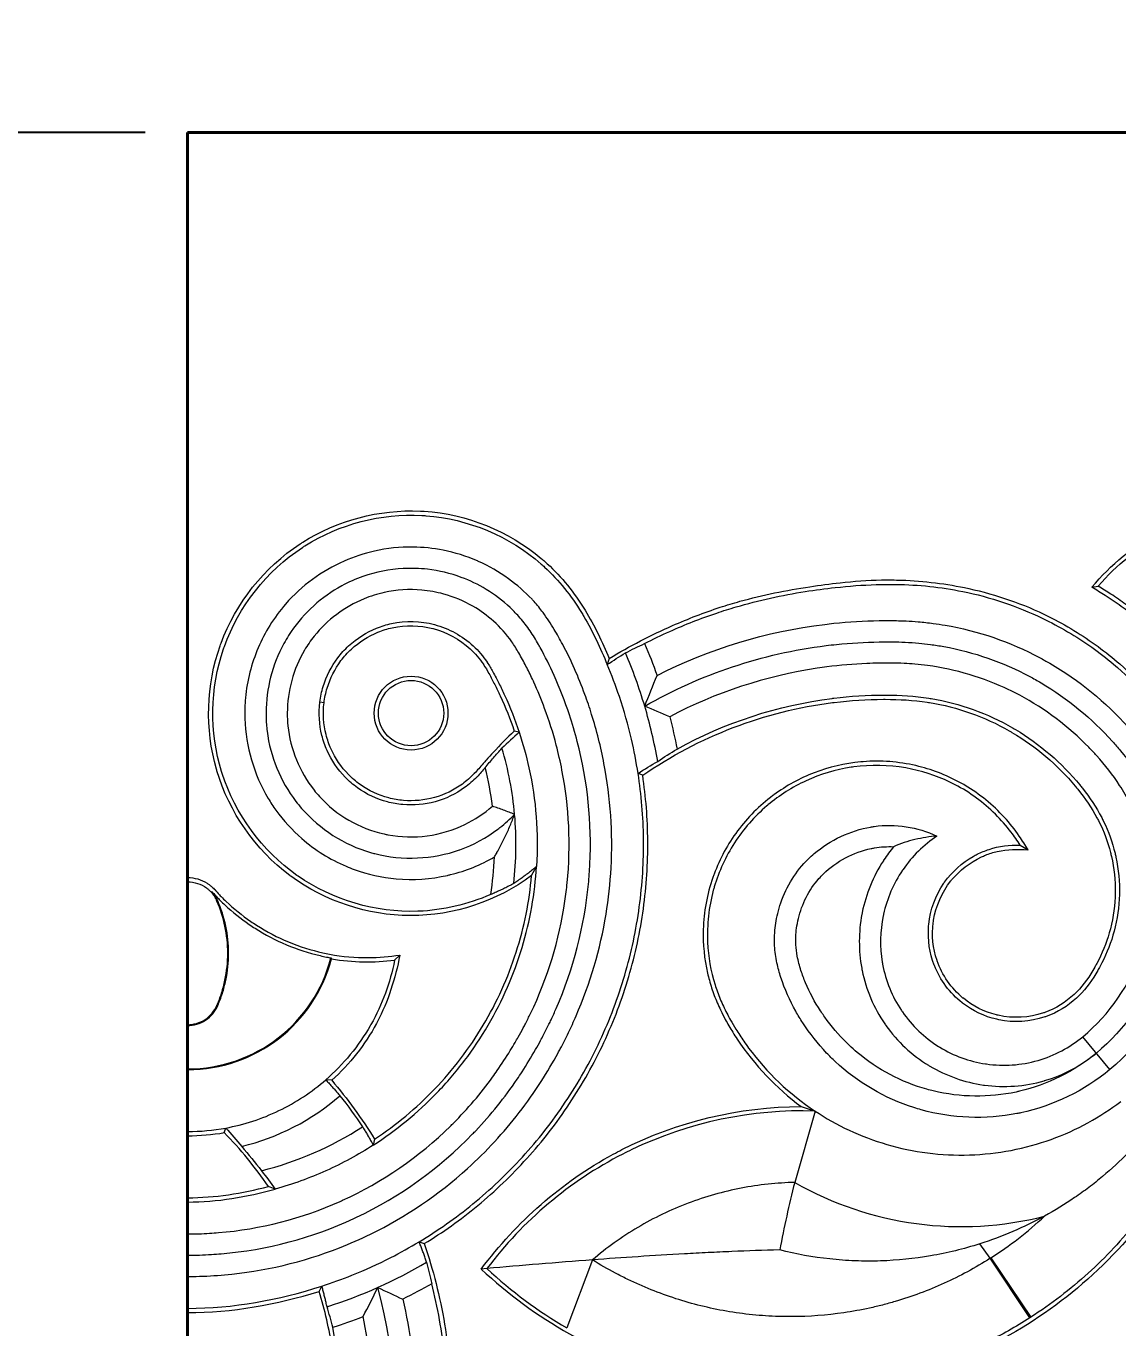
# Model space of a CAD drawing. Header units: millimetres. Extents: x 0 to 2376, y 0 to 1680.
# Drawn here: x 805 to 1061.8, y 888.9 to 1195 of the extents above; entities that cross this region are included whole.
import ezdxf

# ---------------------------------------------------------------- set-up
doc = ezdxf.new("R2010")
doc.units = ezdxf.units.MM
doc.layers.get('0').update_dxf_attribs({"lineweight": 35})
doc.layers.add('Архио', color=252, linetype='Continuous', lineweight=40)
doc.layers.add('Размеры', color=5, linetype='Continuous', lineweight=9)
doc.styles.add('Размер', font='arial.ttf', dxfattribs={"width": 0.8})
doc.dimstyles.new('M 1-1_h36_(M 1-8)', dxfattribs={"dimscale": 2, "dimtxt": 32, "dimasz": 25, "dimexe": 10, "dimexo": 5, "dimgap": 5, "dimtad": 1, "dimdec": 0, "dimtxsty": 'Размер', "dimblk": 'OBLIQUE', "dimcen": 2.5, "dimadec": 0, "dimazin": 0, "dimtfac": 1, "dimtdec": 0, "dimtmove": 0, "dimatfit": 3, "dimfxl": 0, "dimarcsym": 0})

# ---------------------------------------------------------------- blocks, each defined once
blk = doc.blocks.new('_Oblique')
at = {"color": 0, "linetype": 'ByBlock', "lineweight": -2}
blk.add_line((-0.5, -0.5), (0.5, 0.5), dxfattribs=at)
blk = doc.blocks.new('*D50')
at = {"layer": 'Defpoints', "color": 0, "transparency": 16777216}
for p in [(723, 1170), (843, 1170), (843, 630)]:
    blk.add_point(p, dxfattribs=at)
at = {"layer": 'Размеры', "color": 0, "lineweight": -2, "transparency": 16777216}
for p, q in [((833, 1170), (703, 1170)), ((723, 630), (723, 1170)), ((833, 630), (703, 630))]:
    blk.add_line(p, q, dxfattribs=at)
at = {"layer": 'Размеры', "color": 0, "lineweight": -2, "transparency": 16777216, "xscale": 50, "yscale": 50, "zscale": 50}
for p, rotation in [((723, 1170), 90), ((723, 630), 270)]:
    blk.add_blockref('_Oblique', p, dxfattribs=dict(at, rotation=rotation))
at = {"layer": 'Размеры', "color": 0, "transparency": 16777216, "insert": (680.32, 900), "char_height": 64, "attachment_point": 5, "rotation": 90, "style": 'Размер'}
blk.add_mtext('540', dxfattribs=at)

msp = doc.modelspace()

# ---------------------------------------------------------------- linework, layer by layer
at = {"layer": 'Архио'}
for q in [(843, 630), (1343, 1170)]:
    msp.add_line((843, 1170), q, dxfattribs=at)
at = {"layer": 'Размеры', "linetype": 'Continuous', "lineweight": 15}
for p, q in [((1055.63, 1063.05), (1057.15, 1063.3)), ((942.16, 1046.33), (941.69, 1044.87)), ((875.08, 1035.84), (874.1, 1036.03)), ((920.98, 1028.95), (919.83, 1029.24)), ((950.01, 1018.83), (948.93, 1019.3)), ((1038.78, 1002.43), (1040.63, 1001.35)), ((923.89, 995.25), (925.06, 997.43)), ((892.9, 976.56), (891.66, 975.38)), ((876.7, 975.91), (876.85, 975.68)), ((1059.9, 949.69), (1053.51, 957.38)), ((876.89, 947.14), (875.49, 947.24)), ((990.55, 939.9), (985.76, 923.12)), ((987.31, 940.95), (990.55, 939.9)), ((851.61, 934.83), (851.96, 935.91)), ((886.97, 933.29), (886.66, 931.89)), ((863.61, 921.56), (862, 922.16)), ((897.44, 909.15), (898.65, 908.72)), ((1031.73, 905.27), (1029.29, 908.67)), ((938.21, 904.9), (932.19, 888.9)), ((1041.02, 891.25), (1031.73, 905.27)), ((1031.92, 905.39), (1041.26, 891.41)), ((913.4, 902.87), (912.06, 902.75)), ((873.91, 897.49), (874.56, 898.74))]:
    msp.add_line(p, q, dxfattribs=at)
at = {"layer": 'Размеры', "linetype": 'Continuous', "lineweight": 15, "flags": 128}
msp.add_lwpolyline([(848.53, 991.38), (848.64, 991.4), (848.69, 991.4)], dxfattribs=at)
at = {"layer": 'Размеры', "linetype": 'Continuous', "lineweight": 15}
for radius in [8.68, 7.68]:
    msp.add_circle((895.55, 1033.46), radius, dxfattribs=at)
for centre, radius, start, end in [((841.12, 1002.59), 79.1, 5.1163, 16.6146), ((841.12, 1002.59), 79.1, 353.3308, 5.1163), ((843, 984.62), 34.81, 270, 345.5108), ((843, 984.62), 35.01, 270, 345.2081), ((843, 984.62), 54.53, 283.4742, 311.0628), ((841.12, 1002.59), 79.1, 284.0645, 302.9398), ((1024.92, 991.76), 79.03, 240.2971, 284.3737), ((841.12, 1002.59), 114.1, 287.6842, 300.6006), ((785.46, 870), 106.12, 321.322, 15.5421)]:
    msp.add_arc(centre, radius, start, end, dxfattribs=at)
for points, knots in [([(923.89, 995.25), (915.74, 989.19), (905.56, 985.82), (885.37, 985.87), (875.22, 989.23), (858.97, 1001.29), (852.71, 1010.27), (847.06, 1029.57), (847.38, 1040.26), (854.22, 1059.2), (861.15, 1067.9), (877.99, 1078.75), (888.36, 1081.48), (908.37, 1080.37), (918.83, 1076.18), (930.18, 1066.35), (933.63, 1062.19), (938.53, 1054.37), (940.48, 1050.2), (942.16, 1046.33)], [0, 0, 0, 0, 30.462071, 30.610751, 60.628004, 60.929797, 91.380498, 91.826632, 121.325184, 121.927821, 152.281887, 153.025755, 182.08394, 182.986533, 213.155225, 214.197282, 228.086748, 229.20777, 241.863769, 241.863769, 241.863769, 241.863769]), ([(1055.63, 1063.05), (1060.07, 1068.33), (1065.65, 1073.02), (1078.42, 1079.35), (1093.05, 1082.59), (1107.52, 1079.33), (1117.51, 1074.43), (1122.41, 1071.2), (1127.43, 1066.5), (1129.5, 1064.08), (1130.37, 1063.05)], [0, 0, 0, 0, 20.695846, 21.434759, 42.869519, 64.304278, 65.043192, 76.226659, 81.710813, 85.739038, 85.739038, 85.739038, 85.739038]), ([(914.28, 990.82), (908.91, 988.46), (903.06, 987.08), (887.23, 986.51), (877.03, 989.51), (860.54, 1001.03), (854.1, 1009.8), (848.12, 1028.87), (848.28, 1039.51), (854.9, 1058.39), (861.74, 1067.09), (878.47, 1077.86), (888.8, 1080.55), (908.67, 1079.25), (919.02, 1074.95), (930.09, 1064.96), (933.44, 1060.75), (938.16, 1052.9), (940.07, 1048.73), (941.69, 1044.87)], [0, 0, 0, 0, 17.695875, 17.844555, 47.861808, 48.163601, 78.614302, 79.060436, 108.558988, 109.161626, 139.515691, 140.259559, 169.317745, 170.220338, 200.389029, 201.431086, 215.320553, 216.441574, 229.097574, 229.097574, 229.097574, 229.097574]), ([(1057.15, 1063.3), (1061.38, 1068.33), (1066.87, 1072.6), (1079.16, 1078.44), (1093, 1081.51), (1106.84, 1078.44), (1116.4, 1073.9), (1121.1, 1070.92), (1125.99, 1066.51), (1128.03, 1064.28), (1128.85, 1063.3)], [0, 0, 0, 0, 20.695846, 21.434759, 42.869519, 64.304278, 65.043192, 76.226659, 81.710813, 85.739038, 85.739038, 85.739038, 85.739038]), ([(843, 901.01), (843.66, 901.01), (846.57, 901.04), (858.74, 901.71), (872.69, 904.97), (892.07, 913.51), (904.5, 921.93), (917.4, 934.71), (924.49, 943.89), (929.06, 951.6), (931.14, 955.46), (932.59, 958.33), (937.24, 968.52), (941.11, 981.49), (943.27, 1001.6), (942.17, 1017.53), (938.79, 1030.97), (935.6, 1040.38), (932.68, 1047.09), (929.11, 1053.36), (926.91, 1056.76), (925.07, 1059.05), (922.5, 1061.86), (918.34, 1065.4), (913.8, 1068.07), (908.66, 1070.35), (903.55, 1071.92), (895.32, 1072.78), (887.38, 1071.96), (876.63, 1068.39), (868.08, 1062.16), (862.26, 1054.26), (858.51, 1047.02), (856.56, 1039.5), (856.22, 1027.21), (858.9, 1017.96), (864.78, 1009.01), (870.37, 1002.89), (877.06, 998.69), (884.67, 995.7), (892.67, 993.92), (900.41, 994.44), (908.23, 996.28), (911.94, 997.78), (915.16, 999.65)], [29.563693, 29.563693, 29.563693, 29.563693, 31.55662, 38.278283, 66.12553, 74.115707, 101.730021, 110.676666, 128.630594, 136.444248, 137.524992, 141.788832, 146.089104, 171.072418, 182.064896, 206.674813, 218.633282, 223.592866, 236.455823, 240.510918, 245.244199, 248.599747, 249.32631, 256.688576, 264.813263, 265.128754, 273.568933, 280.702894, 289.860726, 297.384913, 314.561799, 320.802948, 326.742298, 338.922797, 343.834095, 363.582222, 366.922137, 375.926064, 388.269906, 390.337621, 400.450227, 412.630549, 413.363106, 424.528967, 424.528967, 424.528967, 424.528967]), ([(843, 906.01), (844.88, 906.01), (847.51, 906.09), (860.92, 907.06), (872.5, 910.13), (892.7, 919.59), (902.48, 926.63), (914.1, 938.76), (918.01, 943.64), (922.39, 950.23), (924.23, 953.27), (925.86, 956.2), (926.91, 958.19), (927.74, 959.82), (928.73, 961.89), (933.48, 972.35), (936.69, 984.75), (938.23, 1006.08), (936.84, 1019.61), (932.53, 1034.19), (929.64, 1041.59), (926.97, 1046.99), (925.03, 1050.45), (923.59, 1052.85), (921.34, 1055.75), (918.03, 1059.19), (913.48, 1062.64), (906.92, 1065.81), (900.25, 1067.41), (892.36, 1067.65), (885.46, 1066.3), (875.9, 1062.02), (869.27, 1056.07), (862.92, 1045.29), (861.04, 1037.04), (862.02, 1024.3), (865.08, 1016.79), (873.46, 1006.56), (880.09, 1002.31), (893.19, 998.73), (900.61, 999.06), (910.2, 1002.48), (913.42, 1004.22), (917.51, 1007.37), (918.81, 1008.54), (919.9, 1009.64)], [27.488364, 27.488364, 27.488364, 27.488364, 33.119192, 35.3853, 67.813452, 68.514216, 102.311983, 103.385215, 118.908995, 121.002381, 127.131176, 129.562168, 131.072765, 133.862684, 135.048033, 137.974821, 168.304859, 173.018888, 202.109493, 208.656475, 218.585048, 225.909877, 226.709219, 230.482813, 234.313754, 237.704807, 244.799298, 251.318959, 259.488029, 265.232726, 274.90926, 280.372946, 296.557415, 300.899908, 317.847922, 321.156931, 339.191024, 341.345365, 360.836821, 361.860618, 382.122094, 382.144803, 392.397061, 392.976377, 397.637437, 397.637437, 397.637437, 397.637437]), ([(843, 911.01), (844.73, 911.01), (847.15, 911.08), (859.43, 911.95), (870.05, 914.67), (888.65, 923.07), (897.72, 929.33), (908.64, 940.16), (912.35, 944.51), (916.54, 950.42), (918.32, 953.15), (919.89, 955.79), (920.91, 957.57), (921.71, 959.04), (922.69, 960.91), (927.4, 970.31), (930.82, 981.51), (933.21, 1000.94), (932.63, 1013.37), (929.53, 1026.93), (927.33, 1033.86), (925.23, 1038.96), (923.71, 1042.26), (922.58, 1044.56), (920.97, 1047.51), (918.68, 1051.23), (915.21, 1055.12), (909.79, 1059.05), (903.99, 1061.47), (896.89, 1062.77), (890.45, 1062.34), (881.29, 1059.49), (874.75, 1054.56), (868.22, 1045.15), (866.18, 1037.64), (866.75, 1025.95), (869.57, 1019.04), (877.4, 1009.81), (883.68, 1006.18), (895.86, 1003.66), (902.64, 1004.57), (910.54, 1008.4), (912.73, 1009.85), (914.67, 1011.57)], [27.456701, 27.456701, 27.456701, 27.456701, 33.119192, 35.3853, 67.813452, 68.514216, 102.311983, 103.385215, 118.908995, 121.002381, 127.131176, 129.562168, 131.072765, 133.862684, 135.048033, 137.974821, 168.304859, 173.018888, 202.109493, 208.656475, 218.585048, 225.909877, 226.709219, 230.482813, 234.313754, 237.704807, 244.799298, 251.318959, 259.488029, 265.232726, 274.90926, 280.372946, 296.557415, 300.899908, 317.847922, 321.156931, 339.191024, 341.345365, 360.836821, 361.860618, 382.122094, 382.144803, 390.647918, 390.647918, 390.647918, 390.647918]), ([(942.16, 1046.33), (946.95, 1049.22), (955.48, 1053.63), (965.96, 1057.68), (976.68, 1060.94), (986.12, 1062.79), (997.27, 1064.3), (1004.49, 1064.82), (1014.63, 1064.73), (1028.16, 1063.06), (1043.85, 1057.65), (1055.29, 1050.64), (1065.78, 1042.26), (1073.36, 1033.89), (1080.05, 1023.09), (1083.1, 1016.59), (1086.18, 1008.12), (1088.56, 998.83), (1090.12, 985.87), (1090.12, 971.03), (1088.14, 957.57), (1083.56, 941.38), (1078.49, 930.3), (1068.96, 915.14), (1056.72, 900.8), (1040.82, 889.39), (1028.49, 883.15), (1023.66, 881.15), (1020.66, 880.07)], [116.808412, 116.808412, 116.808412, 116.808412, 133.610558, 145.5839, 150.408412, 167.229929, 174.409141, 184.163838, 188.924622, 204.830155, 224.799005, 238.436765, 244.948519, 264.979991, 272.050623, 283.024245, 286.462183, 299.114696, 311.764456, 325.456199, 343.5427, 352.500823, 375.908258, 379.819543, 406.183946, 432.022539, 438.111442, 447.69052, 447.69052, 447.69052, 447.69052]), ([(950.46, 1049.81), (952.41, 1050.82), (957.95, 1053.48), (965.17, 1056.32), (975.75, 1059.64), (985.07, 1061.68), (996.13, 1063.15), (1003.28, 1063.7), (1013.32, 1063.8), (1026.73, 1062.43), (1042.35, 1057.18), (1053.81, 1050.45), (1064.3, 1042.31), (1071.89, 1034.07), (1078.7, 1023.49), (1081.83, 1017.11), (1083.62, 1012.36), (1084.08, 1010.99), (1084.18, 1010.69)], [277.080069, 277.080069, 277.080069, 277.080069, 283.72704, 295.700382, 300.524894, 317.346411, 324.525623, 334.28032, 339.041104, 354.946637, 374.915487, 388.553247, 395.065001, 415.096473, 422.167105, 433.140727, 436.578665, 437.535346, 437.535346, 437.535346, 437.535346]), ([(1081.72, 1040.07), (1080.93, 1041.07), (1079.19, 1043.26), (1075.31, 1047.64), (1069.84, 1052.97), (1063.85, 1057.72), (1059.05, 1060.98), (1056.69, 1062.41), (1055.63, 1063.05)], [0, 0, 0, 0, 3.821839, 8.388555, 17.551065, 26.713575, 31.280292, 34.980504, 34.980504, 34.980504, 34.980504]), ([(1067.29, 1056.22), (1066.09, 1057.18), (1063.73, 1058.98), (1060.34, 1061.32), (1058.14, 1062.7), (1057.15, 1063.3)], [0, 0, 0, 0, 4.90376, 9.470476, 13.170688, 13.170688, 13.170688, 13.170688]), ([(874.1, 1036.03), (874.25, 1037.28), (875.03, 1041), (877.37, 1045.57), (881.69, 1050.36), (886.09, 1053.12), (889.78, 1054.26), (890.98, 1054.52), (894.28, 1055.23), (897.78, 1055.15), (904.43, 1053.38), (909.11, 1050.8), (912.51, 1046.82), (913.92, 1044.69), (914.62, 1043.47), (915.51, 1041.82), (916.46, 1039.99), (918.47, 1035.79), (920, 1031.92), (920.98, 1028.95)], [95.007219, 95.007219, 95.007219, 95.007219, 98.770288, 106.376528, 110.18954, 118.02804, 121.720081, 121.720081, 121.720081, 131.855497, 131.923564, 142.388609, 147.429298, 147.495444, 150.057569, 151.641214, 153.117077, 156.243426, 165.605279, 165.605279, 165.605279, 165.605279]), ([(875.08, 1035.84), (875.22, 1037.03), (875.96, 1040.58), (878.17, 1044.96), (882.29, 1049.52), (886.46, 1052.2), (889.98, 1053.28), (891.13, 1053.52), (894.28, 1054.21), (897.61, 1054.15), (903.96, 1052.49), (908.42, 1050.02), (911.69, 1046.25), (913.04, 1044.23), (913.72, 1043.07), (914.55, 1041.48), (915.45, 1039.73), (917.42, 1035.76), (918.86, 1032.05), (919.83, 1029.24)], [95.007219, 95.007219, 95.007219, 95.007219, 98.770288, 106.376528, 110.18954, 118.02804, 121.720081, 121.720081, 121.720081, 131.855497, 131.923564, 142.388609, 147.429298, 147.495444, 150.057569, 151.641214, 153.117077, 156.243426, 165.605279, 165.605279, 165.605279, 165.605279]), ([(953.39, 1042.32), (965.72, 1048.56), (979.82, 1052.88), (997.8, 1054.89), (1002.97, 1055.19), (1008.65, 1055.23), (1011.72, 1055.16), (1015.05, 1054.94), (1018.11, 1054.61), (1027.98, 1053.11), (1037.29, 1049.91), (1051.92, 1041.76), (1059.54, 1035.52), (1067.7, 1026.13), (1070.77, 1021.86), (1074.95, 1014.37), (1077.03, 1009.09), (1080.53, 994.7), (1079.94, 983.37), (1073.36, 964.46), (1067.39, 955.92), (1059.9, 949.69)], [0, 0, 0, 0, 41.434229, 43.593369, 54.271309, 56.964938, 60.614873, 63.474186, 66.998936, 69.829179, 93.433786, 96.143361, 120.069399, 122.654651, 133.413713, 135.810799, 148.384138, 150.315153, 180.234038, 181.173476, 210.409206, 210.409206, 210.409206, 210.409206]), ([(950.49, 1035.08), (963.58, 1042.58), (978.95, 1047.74), (998.09, 1049.9), (1003.29, 1050.2), (1008.69, 1050.23), (1011.8, 1050.14), (1014.79, 1049.94), (1017.83, 1049.6), (1026.85, 1048.18), (1035.69, 1045.11), (1049.15, 1037.54), (1056.36, 1031.59), (1063.82, 1022.96), (1066.73, 1018.89), (1070.44, 1012.15), (1072.35, 1007.23), (1075.44, 994.3), (1074.86, 983.95), (1068.9, 966.9), (1063.46, 959.15), (1056.7, 953.53)], [-201.684206, -201.684206, -201.684206, -201.684206, -156.442366, -153.987271, -143.902311, -140.840055, -137.797842, -134.549762, -131.838035, -128.629258, -107.160204, -104.114492, -82.297524, -79.419053, -69.959492, -67.299282, -56.357094, -54.214115, -27.417701, -26.375143, 0, 0, 0, 0]), ([(1053.51, 957.38), (1059.83, 962.63), (1064.85, 969.94), (1070.08, 986), (1070.32, 995.72), (1066.88, 1007.67), (1064.87, 1012.18), (1061.08, 1018.28), (1058.18, 1021.97), (1050.89, 1029.74), (1043.93, 1035.03), (1031.04, 1041.54), (1022.65, 1044.05), (1014.17, 1044.97), (1011.32, 1045.16), (1008.51, 1045.23), (1005.6, 1045.21), (1000.55, 1045.06), (995.7, 1044.65), (979.71, 1042.43), (967.2, 1038.31), (956.37, 1032.61)], [-195.689247, -195.689247, -195.689247, -195.689247, -169.314104, -168.271546, -141.475132, -139.332153, -128.389965, -125.729754, -116.270193, -113.391723, -91.574755, -88.529042, -67.059989, -63.851212, -61.139485, -57.891405, -54.849192, -51.786936, -41.701976, -39.24688, 0, 0, 0, 0]), ([(958.09, 1025.01), (969.35, 1031.22), (981.92, 1035.34), (998.74, 1037.45), (1002.98, 1037.71), (1010.46, 1037.7), (1014.18, 1037.48), (1024.41, 1035.85), (1031.36, 1033.32), (1043.22, 1026.34), (1048.81, 1021.53), (1054.95, 1013.91), (1056.87, 1011.05), (1059.45, 1005.93), (1060.58, 1002.79), (1062.54, 994.17), (1062.39, 987.47), (1059.98, 978.98), (1058.67, 975.88), (1056.01, 971.09), (1054.21, 968.55), (1050.23, 964.73), (1047.45, 963.02), (1041.25, 960.85), (1037.16, 960.61), (1030.51, 962.07), (1027.57, 963.46), (1022.28, 967.58), (1019.95, 970.7), (1017.48, 977.01), (1016.99, 980.34), (1017.57, 987.05), (1018.91, 990.71), (1022.71, 996.13), (1025.37, 998.51), (1029.25, 1000.58), (1032.8, 1002.03), (1036.31, 1002.53), (1038.78, 1002.43)], [10.802039, 10.802039, 10.802039, 10.802039, 49.386117, 49.795563, 61.644217, 62.090907, 72.240813, 72.806481, 93.215468, 94.00996, 114.07699, 115.069895, 123.334219, 124.342491, 132.29675, 133.290991, 150.828603, 151.836024, 159.84078, 160.86938, 168.220333, 169.081208, 177.451075, 177.803299, 188.813587, 189.290704, 198.24439, 198.356689, 209.411161, 209.502374, 218.685384, 219.26219, 229.716333, 230.013323, 239.126302, 240.167623, 243.192999, 250.620329, 250.620329, 250.620329, 250.620329]), ([(912.98, 1020.65), (912.35, 1019.92), (911.72, 1019.16), (910.15, 1017.53), (907.22, 1015), (901.35, 1012.17), (896.15, 1011.72), (893.6, 1011.94), (892.37, 1012.05), (888.57, 1012.71), (883.88, 1014.94), (878.99, 1019.14), (876.12, 1023.41), (874.02, 1029.49), (873.78, 1033.43), (874.1, 1036.03)], [165.605279, 165.605279, 165.605279, 165.605279, 168.496296, 168.575583, 172.376883, 180.087727, 187.789759, 187.789759, 187.789759, 191.474678, 199.318875, 203.127631, 210.736715, 214.498346, 222.367651, 222.367651, 222.367651, 222.367651]), ([(919.83, 1029.24), (918.15, 1027.59), (915.89, 1025.37), (913.51, 1022.75), (912.05, 1021.07), (911.11, 1019.97), (909.52, 1018.33), (906.75, 1015.87), (901.15, 1013.2), (896.2, 1012.72), (893.76, 1012.93), (892.59, 1013.03), (888.97, 1013.66), (884.47, 1015.75), (879.81, 1019.76), (877.04, 1023.8), (875.04, 1029.61), (874.78, 1033.36), (875.08, 1035.84)], [165.605279, 165.605279, 165.605279, 165.605279, 173.021274, 175.553118, 176.729537, 180.02828, 180.107567, 183.908867, 191.619711, 199.321743, 199.321743, 199.321743, 203.006663, 210.850859, 214.659615, 222.268699, 226.03033, 233.899636, 233.899636, 233.899636, 233.899636]), ([(950.01, 1018.83), (963.25, 1027.98), (978.83, 1033.94), (998.76, 1036.44), (1002.9, 1036.71), (1010.22, 1036.71), (1013.85, 1036.5), (1023.86, 1034.96), (1030.66, 1032.52), (1042.3, 1025.77), (1047.8, 1021.11), (1053.85, 1013.71), (1055.76, 1010.94), (1058.35, 1005.97), (1059.49, 1002.91), (1061.51, 994.51), (1061.42, 987.96), (1059.15, 979.63), (1057.9, 976.59), (1055.32, 971.9), (1053.6, 969.39), (1049.76, 965.62), (1047.04, 963.93), (1040.97, 961.82), (1036.98, 961.62), (1030.49, 963.15), (1027.64, 964.57), (1022.59, 968.74), (1020.42, 971.87), (1018.27, 978.13), (1017.94, 981.41), (1018.88, 987.93), (1020.41, 991.44), (1024.47, 996.46), (1027.24, 998.58), (1031.19, 1000.31), (1034.77, 1001.46), (1038.21, 1001.45), (1040.63, 1001.35)], [0, 0, 0, 0, 49.386117, 49.795563, 61.644217, 62.090907, 72.240813, 72.806481, 93.215468, 94.00996, 114.07699, 115.069895, 123.334219, 124.342491, 132.29675, 133.290991, 150.828603, 151.836024, 159.84078, 160.86938, 168.220333, 169.081208, 177.451075, 177.803299, 188.813587, 189.290704, 198.24439, 198.356689, 209.411161, 209.502374, 218.685384, 219.26219, 229.716333, 230.013323, 239.126302, 240.167623, 243.192999, 250.620329, 250.620329, 250.620329, 250.620329]), ([(912.98, 1020.65), (913.62, 1021.44), (914.27, 1022.21), (915.58, 1023.72), (916.25, 1024.47), (916.92, 1025.21)], [0, 0, 0, 0, 0.5, 0.5, 1, 1, 1, 1]), ([(923.27, 1020.57), (924.1, 1016.81), (924.67, 1012.96), (925.27, 1005.22), (925.3, 1001.31), (925.06, 997.43)], [0, 0, 0, 0, 0.5, 0.5, 1, 1, 1, 1]), ([(1040.63, 1001.35), (1039.96, 1002.42), (1038.31, 1005.1), (1033.85, 1010.69), (1028.88, 1014.73), (1021.79, 1018.77), (1013.94, 1021.76), (1005.82, 1022.38), (997.73, 1021.69), (990.3, 1019.95), (983.7, 1016.33), (977.56, 1011.79), (971.92, 1006.15), (968.02, 998.99), (965.2, 991.16), (963.75, 983.31), (964.55, 975.08), (965.84, 969.99), (966.8, 967.07), (968.11, 964.03), (969.57, 961.14), (970.9, 958.85), (975.86, 951.17), (981.43, 945.3), (987.31, 940.95)], [0, 0, 0, 0, 3.785807, 9.431479, 21.404598, 22.809189, 33.905354, 46.370297, 46.955511, 58.245313, 69.050045, 69.3525, 81.140992, 92.734064, 93.569599, 106.09361, 116.418084, 118.143469, 121.881901, 125.619236, 128.088894, 131.578165, 133.555818, 155.5038, 155.5038, 155.5038, 155.5038]), ([(1038.78, 1002.43), (1038.12, 1003.48), (1036.36, 1006.03), (1031.69, 1011.33), (1026.6, 1015.07), (1019.42, 1018.68), (1011.52, 1021.18), (1003.49, 1021.36), (995.58, 1020.22), (988.37, 1018.05), (982.08, 1014.09), (976.34, 1009.23), (971.18, 1003.3), (967.81, 996), (965.58, 988.11), (964.74, 980.27), (966.12, 972.25), (967.78, 967.33), (968.93, 964.53), (970.45, 961.64), (972.07, 958.89), (973.49, 956.7), (978.75, 949.38), (984.54, 943.88), (990.55, 939.9)], [0, 0, 0, 0, 3.785807, 9.431479, 21.404598, 22.809189, 33.905354, 46.370297, 46.955511, 58.245313, 69.050045, 69.3525, 81.140992, 92.734064, 93.569599, 106.09361, 116.418084, 118.143469, 121.881901, 125.619236, 128.088894, 131.578165, 133.555818, 155.5038, 155.5038, 155.5038, 155.5038]), ([(897.44, 909.15), (901.78, 911.77), (906.03, 914.74), (914.18, 921.4), (918.08, 925.07), (925.37, 933.07), (928.76, 937.38), (934.88, 946.54), (937.61, 951.37), (942.29, 961.4), (944.26, 966.59), (947.35, 977.16), (948.49, 982.52), (949.95, 993.25), (950.27, 998.6), (950.15, 1009.12), (949.71, 1014.29), (948.93, 1019.3)], [0, 0, 0, 0, 0.125, 0.125, 0.25, 0.25, 0.375, 0.375, 0.5, 0.5, 0.625, 0.625, 0.75, 0.75, 0.875, 0.875, 1, 1, 1, 1]), ([(898.65, 908.72), (902.96, 911.36), (907.19, 914.36), (915.29, 921.05), (919.16, 924.75), (926.41, 932.75), (929.77, 937.07), (935.85, 946.22), (938.56, 951.04), (943.23, 961.05), (945.19, 966.23), (948.29, 976.76), (949.43, 982.11), (950.92, 992.81), (951.25, 998.15), (951.18, 1008.66), (950.76, 1013.82), (950.01, 1018.83)], [0, 0, 0, 0, 0.125, 0.125, 0.25, 0.25, 0.375, 0.375, 0.5, 0.5, 0.625, 0.625, 0.75, 0.75, 0.875, 0.875, 1, 1, 1, 1]), ([(919.9, 1009.64), (919.47, 1009.81), (919.03, 1009.98), (918.16, 1010.33), (917.73, 1010.5), (916.42, 1010.98), (915.54, 1011.28), (914.67, 1011.57)], [0, 0, 0, 0, 0.25, 0.25, 0.5, 0.5, 1, 1, 1, 1]), ([(1084.18, 1010.69), (1085.1, 1007.97), (1085.84, 1005.22), (1087.09, 999.68), (1087.59, 996.9), (1088.39, 991.3), (1088.68, 988.48), (1088.95, 984.23), (1089.01, 982.81), (1089.07, 979.96), (1089.07, 978.53), (1088.94, 971.38), (1088.36, 965.75), (1086.82, 957.41), (1086.2, 954.65), (1085.09, 950.53), (1084.69, 949.17), (1083.83, 946.45), (1083.37, 945.09), (1080.95, 938.37), (1078.6, 933.22), (1074.48, 925.82), (1073, 923.41), (1070.63, 919.88), (1069.82, 918.72), (1068.14, 916.42), (1067.27, 915.28), (1062.82, 909.68), (1058.94, 905.55), (1050.57, 897.97), (1046.07, 894.51), (1041.26, 891.41)], [0, 0, 0, 0, 0.0625, 0.0625, 0.125, 0.125, 0.1875, 0.1875, 0.21875, 0.21875, 0.25, 0.25, 0.375, 0.375, 0.4375, 0.4375, 0.46875, 0.46875, 0.5, 0.5, 0.625, 0.625, 0.6875, 0.6875, 0.71875, 0.71875, 0.75, 0.75, 0.875, 0.875, 1, 1, 1, 1]), ([(915.16, 999.65), (915.23, 999.78), (915.38, 1000.04), (915.58, 1000.39), (915.93, 1001.01), (916.42, 1001.92), (917.07, 1003.17), (917.69, 1004.44), (918.28, 1005.72), (918.85, 1007.01), (919.39, 1008.32), (919.73, 1009.2), (919.9, 1009.64)], [0, 0, 0, 0, 0.040871, 0.08183, 0.107349, 0.235805, 0.363649, 0.491062, 0.618226, 0.745321, 0.872522, 1, 1, 1, 1]), ([(1059.9, 949.69), (1053.85, 944.66), (1046.32, 940.99), (1030.91, 937.85), (1022.2, 938.19), (1007.45, 942.58), (999.72, 947.1), (991.79, 954.98), (988.66, 958.95), (985.03, 964.92), (982.92, 969.64), (981.48, 974.89), (980.97, 978.42), (981.01, 982.32), (981.55, 985.73), (983.37, 991.98), (986.35, 996.84), (993.54, 1003.35), (999.15, 1005.97), (1009.23, 1007.57), (1014.55, 1006.71), (1019.22, 1004.56)], [0, 0, 0, 0, 23.591532, 24.485061, 47.183063, 48.970122, 70.621325, 73.455183, 82.504144, 85.697713, 94.386964, 97.940243, 101.996449, 105.105116, 109.605934, 112.269989, 124.612336, 126.399588, 140.940429, 141.834054, 157.268521, 157.268521, 157.268521, 157.268521]), ([(1019.22, 1004.56), (1016.1, 1002.47), (1013.33, 999.73), (1009.03, 993.46), (1007.42, 989.74), (1005.84, 982.33), (1005.75, 978.31), (1007.1, 970.69), (1008.72, 966.69), (1013.23, 960.05), (1016.32, 957.1), (1023.06, 952.94), (1026.9, 951.55), (1034.81, 950.38), (1039.06, 950.67), (1046.82, 952.91), (1050.44, 954.83), (1053.51, 957.38)], [0, 0, 0, 0, 13.111232, 13.333421, 26.54404, 27.00822, 39.751221, 40.321803, 54.032577, 54.48802, 68.313933, 68.654236, 82.094086, 82.32329, 96.516771, 96.629697, 110.523502, 110.523502, 110.523502, 110.523502]), ([(1019.22, 1004.56), (1017.48, 1004.42), (1015.75, 1004.14), (1013.19, 1003.52), (1012.34, 1003.28), (1010.67, 1002.72), (1009.85, 1002.4), (1009.03, 1002.04)], [0, 0, 0, 0, 0.5, 0.5, 0.75, 0.75, 1, 1, 1, 1]), ([(1056.7, 953.53), (1051.47, 949.18), (1045, 945.97), (1031.73, 943), (1024.2, 943.1), (1011.31, 946.44), (1004.49, 950.07), (997.27, 956.5), (994.37, 959.77), (990.91, 964.72), (988.79, 968.66), (987.15, 973.06), (986.35, 976.06), (985.92, 979.38), (986.06, 982.36), (987.11, 987.92), (989.32, 992.33), (995.08, 998.37), (999.89, 1000.87), (1005.77, 1002.01), (1007.53, 1002.11), (1009.03, 1002.04)], [0, 0, 0, 0, 23.591532, 24.485061, 47.183063, 48.970122, 70.621325, 73.455183, 82.504144, 85.697713, 94.386964, 97.940243, 101.996449, 105.105116, 109.605934, 112.269989, 124.612336, 126.399588, 140.940429, 141.834054, 147.208474, 147.208474, 147.208474, 147.208474]), ([(1009.03, 1002.04), (1008.21, 1001.06), (1007.4, 999.96), (1004.24, 995.15), (1002.46, 990.78), (1000.77, 982.14), (1000.75, 977.47), (1002.47, 968.63), (1004.43, 964.01), (1009.77, 956.36), (1013.41, 952.97), (1021.29, 948.22), (1025.78, 946.63), (1034.97, 945.34), (1039.91, 945.7), (1048.94, 948.33), (1053.14, 950.57), (1056.7, 953.53)], [0, 0, 0, 0, 3.852263, 4.074452, 17.285071, 17.749251, 30.492252, 31.062834, 44.773608, 45.22905, 59.054964, 59.395267, 72.835116, 73.06432, 87.257802, 87.370727, 101.264533, 101.264533, 101.264533, 101.264533]), ([(886.66, 931.89), (889.32, 933.6), (891.92, 935.49), (896.93, 939.6), (899.35, 941.82), (903.93, 946.57), (906.1, 949.09), (910.13, 954.41), (911.99, 957.19), (915.37, 962.96), (916.89, 965.95), (919.55, 972.06), (920.7, 975.19), (922.6, 981.5), (923.36, 984.7), (924.49, 991.08), (924.86, 994.27), (925.06, 997.43)], [0, 0, 0, 0, 0.125, 0.125, 0.25, 0.25, 0.375, 0.375, 0.5, 0.5, 0.625, 0.625, 0.75, 0.75, 0.875, 0.875, 1, 1, 1, 1]), ([(886.97, 933.29), (889.48, 934.95), (891.93, 936.76), (896.65, 940.69), (898.92, 942.81), (903.24, 947.31), (905.29, 949.7), (909.11, 954.71), (910.89, 957.34), (914.12, 962.77), (915.59, 965.58), (918.18, 971.33), (919.3, 974.26), (921.21, 980.21), (921.99, 983.21), (923.2, 989.24), (923.63, 992.25), (923.89, 995.25)], [0, 0, 0, 0, 0.125, 0.125, 0.25, 0.25, 0.375, 0.375, 0.5, 0.5, 0.625, 0.625, 0.75, 0.75, 0.875, 0.875, 1, 1, 1, 1]), ([(925.06, 997.43), (924.9, 997.29), (924.58, 997.02), (924.1, 996.62), (923.62, 996.23), (923.14, 995.85), (922.65, 995.48), (922.16, 995.11), (921.67, 994.75), (921.17, 994.4), (920.68, 994.06), (920.18, 993.73), (919.85, 993.51), (919.68, 993.4)], [0, 0, 0, 0, 0.091384, 0.182678, 0.273881, 0.364991, 0.456007, 0.546926, 0.637747, 0.728467, 0.819084, 0.909596, 1, 1, 1, 1]), ([(843, 994.8), (844.62, 994.8), (846.48, 994.26), (848.13, 993.09), (848.67, 992.64), (849.05, 992.27), (849.7, 991.61), (850.23, 991), (851.12, 990.07), (853.43, 987.83), (856.22, 985.56), (863.45, 980.74), (869.78, 978.13), (878.84, 976.27), (884.92, 975.7), (890.44, 976.23), (892.9, 976.56)], [0, 0, 0, 0, 4.851362, 5.596711, 6.05158, 6.975145, 7.18023, 8.814572, 9.401919, 11.040994, 18.482595, 20.136797, 37.109549, 38.726522, 47.882145, 55.32499, 55.32499, 55.32499, 55.32499]), ([(843, 993.8), (844.58, 993.8), (846.4, 993.21), (847.93, 991.96), (848.29, 991.63), (848.46, 991.45), (848.53, 991.38)], [48.972616, 48.972616, 48.972616, 48.972616, 53.824391, 54.56974, 55.024609, 55.325403, 55.325403, 55.325403, 55.325403]), ([(919.68, 993.4), (919.5, 993.3), (919.15, 993.11), (918.61, 992.82), (918.07, 992.54), (917.53, 992.27), (916.99, 992.01), (916.45, 991.76), (915.91, 991.51), (915.36, 991.27), (914.82, 991.04), (914.46, 990.89), (914.28, 990.82)], [0, 0, 0, 0, 0.100271, 0.200513, 0.300714, 0.400863, 0.500949, 0.600958, 0.70088, 0.800702, 0.900413, 1, 1, 1, 1]), ([(849.89, 989.28), (849.88, 989.31), (849.87, 989.33), (849.85, 989.37), (849.81, 989.45), (849.74, 989.61), (849.67, 989.75), (849.52, 990.03), (849.41, 990.21), (849.18, 990.56), (849.06, 990.73), (848.87, 990.98), (848.8, 991.06), (848.67, 991.22), (848.6, 991.3), (848.53, 991.38)], [0, 0, 0, 0, 0.03125, 0.03125, 0.0625, 0.125, 0.25, 0.25, 0.5, 0.5, 0.75, 0.75, 0.875, 0.875, 1, 1, 1, 1]), ([(848.69, 991.4), (848.7, 991.4), (848.72, 991.41), (848.75, 991.42), (848.76, 991.42)], [0, 0, 0, 0, 0.482109, 1, 1, 1, 1]), ([(850.07, 989.36), (850.06, 989.38), (850.05, 989.41), (850.03, 989.45), (850, 989.52), (849.92, 989.68), (849.85, 989.82), (849.71, 990.09), (849.61, 990.27), (849.28, 990.79), (849.03, 991.12), (848.76, 991.42)], [0, 0, 0, 0, 0.03125, 0.03125, 0.0625, 0.125, 0.25, 0.25, 0.5, 0.5, 1, 1, 1, 1]), ([(848.76, 991.42), (848.84, 991.34), (848.96, 991.2), (849.45, 990.67), (849.99, 990.09), (850.88, 989.19), (853.16, 987), (855.91, 984.8), (863.03, 980.09), (869.22, 977.49), (875.51, 976.13), (876.36, 975.97), (876.7, 975.91)], [15.554059, 15.554059, 15.554059, 15.554059, 15.910126, 16.115211, 17.749553, 18.3369, 19.975975, 27.417576, 29.071778, 46.04453, 47.661503, 48.705912, 48.705912, 48.705912, 48.705912]), ([(849.89, 964.73), (849.89, 964.74), (849.9, 964.76), (849.91, 964.78), (849.93, 964.83), (849.98, 964.93), (850.06, 965.14), (850.24, 965.55), (850.38, 965.91), (850.65, 966.64), (850.82, 967.13), (851.29, 968.62), (851.56, 969.64), (852.21, 972.73), (852.44, 974.87), (852.44, 979.14), (852.21, 981.27), (851.35, 985.4), (850.7, 987.4), (849.89, 989.28)], [0, 0, 0, 0, 0.001953, 0.001953, 0.003906, 0.007813, 0.015625, 0.03125, 0.0625, 0.0625, 0.125, 0.125, 0.25, 0.25, 0.5, 0.5, 0.75, 0.75, 1, 1, 1, 1]), ([(850.07, 964.65), (850.08, 964.66), (850.09, 964.68), (850.1, 964.71), (850.12, 964.75), (850.16, 964.85), (850.25, 965.06), (850.42, 965.48), (850.56, 965.84), (850.84, 966.57), (851.01, 967.07), (851.49, 968.56), (851.76, 969.59), (852.41, 972.71), (852.64, 974.85), (852.64, 979.15), (852.41, 981.3), (851.54, 985.46), (850.89, 987.47), (850.07, 989.36)], [0, 0, 0, 0, 0.001953, 0.001953, 0.003906, 0.007813, 0.015625, 0.03125, 0.0625, 0.0625, 0.125, 0.125, 0.25, 0.25, 0.5, 0.5, 0.75, 0.75, 1, 1, 1, 1]), ([(892.9, 976.56), (891.86, 971.08), (890.13, 965.6), (884.8, 955.57), (881.11, 950.96), (876.89, 947.14)], [0, 0, 0, 0, 16.723612, 17.064784, 34.129568, 34.129568, 34.129568, 34.129568]), ([(891.66, 975.38), (890.65, 970.08), (888.73, 964.83), (883.27, 955.26), (879.65, 950.86), (875.49, 947.24)], [0, 0, 0, 0, 16.723612, 17.064784, 34.129568, 34.129568, 34.129568, 34.129568]), ([(876.85, 975.68), (879.34, 975.25), (884.29, 974.79), (889.26, 975.07), (891.66, 975.38)], [0, 0, 0, 0, 7.773916, 15.216762, 15.216762, 15.216762, 15.216762]), ([(843, 960.2), (843.69, 960.2), (844.4, 960.3), (845.81, 960.71), (846.49, 961.02), (847.75, 961.85), (848.31, 962.35), (849.24, 963.48), (849.62, 964.1), (849.89, 964.73)], [0, 0, 0, 0, 0.25, 0.25, 0.5, 0.5, 0.75, 0.75, 1, 1, 1, 1]), ([(843, 960), (843.71, 960), (844.44, 960.1), (845.88, 960.52), (846.59, 960.85), (847.87, 961.69), (848.45, 962.21), (849.41, 963.36), (849.79, 964), (850.07, 964.65)], [0, 0, 0, 0, 0.25, 0.25, 0.5, 0.5, 0.75, 0.75, 1, 1, 1, 1]), ([(851.96, 935.91), (854.1, 936.3), (856.23, 936.84), (860.43, 938.21), (862.49, 939.03), (866.48, 940.96), (868.41, 942.05), (872.1, 944.48), (873.85, 945.81), (875.49, 947.24)], [0, 0, 0, 0, 0.25, 0.25, 0.5, 0.5, 0.75, 0.75, 1, 1, 1, 1]), ([(875.49, 947.24), (875.72, 946.99), (876.18, 946.5), (876.85, 945.75), (877.52, 945.01), (878.17, 944.26), (878.6, 943.76), (878.82, 943.51)], [0, 0, 0, 0, 0.202014, 0.402987, 0.602953, 0.801946, 1, 1, 1, 1]), ([(912.06, 902.75), (920.35, 913.81), (931.54, 923.7), (957.34, 937.25), (972.72, 940.91), (987.31, 940.95)], [0, 0, 0, 0, 42.131921, 44.477443, 88.954886, 88.954886, 88.954886, 88.954886]), ([(990.55, 939.9), (975.73, 940.38), (960.01, 937.08), (933.46, 923.91), (921.82, 914.1), (913.4, 902.87)], [0, 0, 0, 0, 44.477443, 46.822965, 88.954886, 88.954886, 88.954886, 88.954886]), ([(990.55, 939.9), (993.05, 938.24), (995.72, 936.73), (1001.38, 934.08), (1004.36, 932.95), (1010.54, 931.14), (1013.74, 930.47), (1020.25, 929.63), (1023.55, 929.47), (1030.15, 929.68), (1033.44, 930.04), (1039.88, 931.28), (1043.03, 932.15), (1049.09, 934.34), (1051.99, 935.66), (1057.48, 938.65), (1060.05, 940.33), (1062.44, 942.13)], [0, 0, 0, 0, 0.125, 0.125, 0.25, 0.25, 0.375, 0.375, 0.5, 0.5, 0.625, 0.625, 0.75, 0.75, 0.875, 0.875, 1, 1, 1, 1]), ([(884.13, 936.21), (884.3, 935.93), (884.65, 935.36), (885.16, 934.51), (885.66, 933.64), (886.17, 932.77), (886.5, 932.18), (886.66, 931.89)], [0, 0, 0, 0, 0.198017, 0.397044, 0.597063, 0.798055, 1, 1, 1, 1]), ([(1069.74, 936.28), (1067.99, 934.11), (1066.16, 932.05), (1062.3, 928.14), (1060.28, 926.28), (1057.12, 923.64), (1056.05, 922.78), (1053.85, 921.12), (1052.73, 920.32), (1049.31, 917.98), (1046.96, 916.54), (1044.54, 915.21)], [0, 0, 0, 0, 0.25, 0.25, 0.5, 0.5, 0.625, 0.625, 0.75, 0.75, 1, 1, 1, 1]), ([(886.66, 931.89), (883.12, 929.61), (879.39, 927.58), (871.66, 924.12), (867.67, 922.68), (863.61, 921.56)], [0, 0, 0, 0, 0.5, 0.5, 1, 1, 1, 1]), ([(843, 919.51), (846.2, 919.51), (849.4, 919.77), (855.76, 920.69), (858.91, 921.36), (862, 922.16)], [0, 0, 0, 0, 0.5, 0.5, 1, 1, 1, 1]), ([(843, 918.51), (846.47, 918.51), (849.95, 918.81), (856.85, 919.86), (860.27, 920.63), (863.61, 921.56)], [0, 0, 0, 0, 0.5, 0.5, 1, 1, 1, 1]), ([(985.76, 923.12), (981.61, 923.02), (977.38, 922.58), (968.96, 920.95), (964.76, 919.77), (956.59, 916.67), (952.62, 914.76), (945.07, 910.29), (941.5, 907.72), (938.21, 904.9)], [0, 0, 0, 0, 0.25, 0.25, 0.5, 0.5, 0.75, 0.75, 1, 1, 1, 1]), ([(1044.54, 915.21), (1042.11, 913.87), (1039.62, 912.66), (1034.52, 910.48), (1031.93, 909.51), (1029.29, 908.67)], [0, 0, 0, 0, 0.5, 0.5, 1, 1, 1, 1]), ([(899.2, 904.38), (899.09, 904.7), (898.87, 905.35), (898.52, 906.3), (898.17, 907.26), (897.81, 908.21), (897.56, 908.84), (897.44, 909.15)], [0, 0, 0, 0, 0.200426, 0.400637, 0.600634, 0.800421, 1, 1, 1, 1]), ([(898.65, 908.72), (900.73, 902.61), (902.35, 896.25), (904.53, 883.26), (905.08, 876.63), (905.08, 863.37), (904.53, 856.74), (902.35, 843.75), (900.73, 837.39), (898.65, 831.28)], [0, 0, 0, 0, 0.25, 0.25, 0.5, 0.5, 0.75, 0.75, 1, 1, 1, 1]), ([(982.23, 907.25), (978.45, 907.15), (974.7, 907.02), (969.11, 906.78), (967.25, 906.7), (963.54, 906.52), (961.69, 906.42), (956.18, 906.12), (952.53, 905.89), (945.32, 905.42), (941.75, 905.17), (938.21, 904.9)], [0, 0, 0, 0, 0.25, 0.25, 0.375, 0.375, 0.5, 0.5, 0.75, 0.75, 1, 1, 1, 1]), ([(1029.29, 908.67), (1025.48, 907.45), (1021.62, 906.52), (1013.85, 905.18), (1009.92, 904.78), (1003.97, 904.59), (1001.98, 904.6), (997.98, 904.75), (995.99, 904.9), (990.04, 905.54), (986.12, 906.25), (982.23, 907.25)], [0, 0, 0, 0, 0.25, 0.25, 0.5, 0.5, 0.625, 0.625, 0.75, 0.75, 1, 1, 1, 1]), ([(938.21, 904.9), (933.94, 904.58), (929.75, 904.25), (921.49, 903.57), (917.42, 903.22), (913.4, 902.87)], [0, 0, 0, 0, 0.5, 0.5, 1, 1, 1, 1]), ([(1031.73, 905.27), (1028.24, 903.04), (1024.62, 901.09), (1017.17, 897.71), (1013.34, 896.28), (1008.41, 894.83), (1007.41, 894.55), (1005.41, 894.04), (1004.4, 893.8), (1001.37, 893.14), (999.35, 892.77), (993.26, 891.88), (989.18, 891.58), (983.04, 891.55), (980.99, 891.61), (977.9, 891.81), (976.87, 891.9), (974.81, 892.11), (973.78, 892.23), (968.67, 892.93), (964.66, 893.78), (956.8, 896.01), (952.94, 897.41), (948.23, 899.5), (947.29, 899.93), (945.42, 900.84), (944.5, 901.31), (941.76, 902.77), (939.97, 903.8), (938.21, 904.9)], [0, 0, 0, 0, 0.125, 0.125, 0.25, 0.25, 0.28125, 0.28125, 0.3125, 0.3125, 0.375, 0.375, 0.5, 0.5, 0.5625, 0.5625, 0.59375, 0.59375, 0.625, 0.625, 0.75, 0.75, 0.875, 0.875, 0.90625, 0.90625, 0.9375, 0.9375, 1, 1, 1, 1]), ([(912.06, 902.75), (918.34, 896.88), (932.54, 886.44), (950.78, 878.83), (961.5, 876.26), (963.58, 875.83)], [0, 0, 0, 0, 25.775087, 52.507064, 58.8947, 58.8947, 58.8947, 58.8947]), ([(873.91, 842.51), (875.27, 846.89), (876.32, 851.41), (877.73, 860.63), (878.08, 865.31), (878.08, 874.69), (877.73, 879.37), (876.32, 888.59), (875.27, 893.11), (873.91, 897.49)], [0, 0, 0, 0, 0.25, 0.25, 0.5, 0.5, 0.75, 0.75, 1, 1, 1, 1]), ([(875.78, 893.88), (875.71, 894.21), (875.56, 894.86), (875.33, 895.84), (875.08, 896.81), (874.83, 897.78), (874.65, 898.42), (874.56, 898.74)], [0, 0, 0, 0, 0.200046, 0.400071, 0.600072, 0.800049, 1, 1, 1, 1]), ([(897.44, 830.85), (899.31, 836.2), (900.82, 841.76), (903.02, 853.12), (903.71, 858.91), (904.23, 870.57), (904.05, 876.43), (902.85, 888.01), (901.83, 893.73), (900.41, 899.3)], [0, 0, 0, 0, 0.25, 0.25, 0.5, 0.5, 0.75, 0.75, 1, 1, 1, 1]), ([(893.58, 895.67), (894.47, 891.93), (895.17, 888.1), (896.17, 880.32), (896.47, 876.37), (896.64, 868.41), (896.52, 864.41), (895.82, 856.41), (895.26, 852.41), (893.7, 844.51), (892.7, 840.6), (890.3, 832.94), (888.89, 829.18), (885.71, 821.89), (883.93, 818.35), (880.04, 811.53), (877.93, 808.25), (875.69, 805.13)], [0, 0, 0, 0, 0.125, 0.125, 0.25, 0.25, 0.375, 0.375, 0.5, 0.5, 0.625, 0.625, 0.75, 0.75, 0.875, 0.875, 1, 1, 1, 1]), ([(866.81, 809.94), (868.88, 812.74), (870.83, 815.68), (874.43, 821.8), (876.08, 824.98), (879.05, 831.54), (880.37, 834.91), (882.64, 841.81), (883.6, 845.33), (885.12, 852.45), (885.68, 856.05), (886.43, 863.28), (886.6, 866.9), (886.57, 874.09), (886.36, 877.66), (885.57, 884.71), (885, 888.18), (884.26, 891.58)], [0, 0, 0, 0, 0.125, 0.125, 0.25, 0.25, 0.375, 0.375, 0.5, 0.5, 0.625, 0.625, 0.75, 0.75, 0.875, 0.875, 1, 1, 1, 1]), ([(1041.02, 891.25), (1037.74, 889.15), (1034.37, 887.25), (1027.44, 883.82), (1023.87, 882.3), (1020.21, 880.98)], [0, 0, 0, 0, 0.5, 0.5, 1, 1, 1, 1]), ([(1041.26, 891.41), (1041.22, 891.38), (1041.18, 891.36), (1041.14, 891.33), (1041.1, 891.3), (1041.06, 891.28), (1041.02, 891.25)], [0, 0, 0, 0, 0.0001423966, 0.0001423966, 0.0001423966, 0.0002847934, 0.0002847934, 0.0002847934, 0.0002847934]), ([(874.56, 841.26), (875.78, 845.03), (876.77, 848.91), (878.24, 856.83), (878.73, 860.86), (879.17, 868.96), (879.12, 873.03), (878.51, 881.12), (877.94, 885.13), (877.12, 889.06)], [0, 0, 0, 0, 0.25, 0.25, 0.5, 0.5, 0.75, 0.75, 1, 1, 1, 1])]:
    msp.add_open_spline(points, degree=3, knots=knots, dxfattribs=at)
for points in [[(941.69, 1044.87), (943.1, 1045.81), (944.52, 1046.73), (945.96, 1047.62)], [(945.96, 1047.62), (947.44, 1048.38), (948.94, 1049.11), (950.46, 1049.81)], [(950.49, 1035.08), (949.22, 1039.38), (947.69, 1043.57), (945.96, 1047.62)], [(950.46, 1049.81), (951.51, 1047.37), (952.49, 1044.87), (953.39, 1042.32)], [(944.53, 1037.35), (943.67, 1039.91), (942.72, 1042.42), (941.69, 1044.87)], [(950.49, 1035.08), (951.47, 1037.52), (952.44, 1039.93), (953.39, 1042.32)], [(947.38, 1027.31), (946.59, 1030.72), (945.63, 1034.07), (944.53, 1037.35)], [(953.54, 1022.1), (952.77, 1026.51), (951.75, 1030.85), (950.49, 1035.08)], [(956.37, 1032.61), (954.43, 1033.46), (952.47, 1034.29), (950.49, 1035.08)], [(956.37, 1032.61), (957.03, 1030.1), (957.6, 1027.57), (958.09, 1025.01)], [(920.98, 1028.95), (919.6, 1027.75), (918.25, 1026.49), (916.92, 1025.21)], [(920.98, 1028.95), (921.88, 1026.22), (922.65, 1023.42), (923.27, 1020.57)], [(948.93, 1019.3), (948.51, 1021.99), (947.99, 1024.67), (947.38, 1027.31)], [(953.54, 1022.1), (955.04, 1023.12), (956.56, 1024.08), (958.09, 1025.01)], [(914.67, 1011.57), (914.3, 1014.64), (913.73, 1017.68), (912.98, 1020.65)], [(948.93, 1019.3), (950.45, 1020.28), (951.98, 1021.21), (953.54, 1022.1)], [(914.28, 990.82), (914.75, 993.73), (915.04, 996.69), (915.16, 999.65)], [(876.89, 947.14), (880.57, 942.78), (883.95, 938.13), (886.97, 933.29)], [(878.82, 943.51), (880.68, 941.14), (882.45, 938.71), (884.13, 936.21)], [(843, 935.09), (846.01, 935.09), (849.02, 935.37), (851.96, 935.91)], [(843, 934.09), (845.89, 934.09), (848.78, 934.34), (851.61, 934.83)], [(862, 922.16), (858.93, 926.67), (855.44, 930.93), (851.61, 934.83)], [(851.96, 935.91), (853.26, 934.5), (854.51, 933.06), (855.71, 931.59)], [(855.71, 931.59), (857.33, 929.74), (858.87, 927.83), (860.34, 925.86)], [(860.34, 925.86), (861.48, 924.45), (862.57, 923.01), (863.61, 921.56)], [(985.76, 923.12), (984.43, 917.86), (983.25, 912.57), (982.23, 907.25)], [(1031.92, 905.39), (1036.29, 908.19), (1040.55, 911.47), (1044.54, 915.21)], [(890.78, 905.45), (893.04, 906.61), (895.27, 907.84), (897.44, 909.15)], [(881.62, 901.29), (884.74, 902.53), (887.79, 903.92), (890.78, 905.45)], [(899.2, 904.38), (899.64, 902.7), (900.04, 901.01), (900.41, 899.3)], [(1031.73, 905.27), (1031.79, 905.31), (1031.86, 905.35), (1031.92, 905.39)], [(874.56, 898.74), (876.94, 899.51), (879.3, 900.36), (881.62, 901.29)], [(913.4, 902.87), (919.11, 897.53), (925.43, 892.83), (932.19, 888.9)], [(843, 893.51), (853.7, 893.51), (864.38, 895.46), (874.56, 898.74)], [(843, 892.51), (853.46, 892.51), (863.91, 894.37), (873.91, 897.49)], [(884.26, 891.58), (885.47, 893.83), (886.62, 896.12), (887.7, 898.44)], [(887.7, 898.44), (889.67, 897.51), (891.63, 896.59), (893.58, 895.67)], [(900.41, 899.3), (898.18, 898.02), (895.9, 896.81), (893.58, 895.67)], [(877.12, 889.06), (876.72, 890.68), (876.27, 892.29), (875.78, 893.88)], [(877.12, 889.06), (879.52, 889.83), (881.9, 890.66), (884.26, 891.58)]]:
    msp.add_open_spline(points, degree=3, dxfattribs=at)

# ---------------------------------------------------------------- dimensions: what is measured, and where the dimension line sits
at = {"layer": 'Размеры'}
dim = msp.add_linear_dim(base=(723, 1170), p1=(843, 630), p2=(843, 1170), angle=90, dimstyle='M 1-1_h36_(M 1-8)', dxfattribs=at)
dim.commit()
dim.dimension.update_dxf_attribs({"geometry": '*D50', "text_midpoint": (680.32, 900)})

doc.saveas('drawing.dxf')
